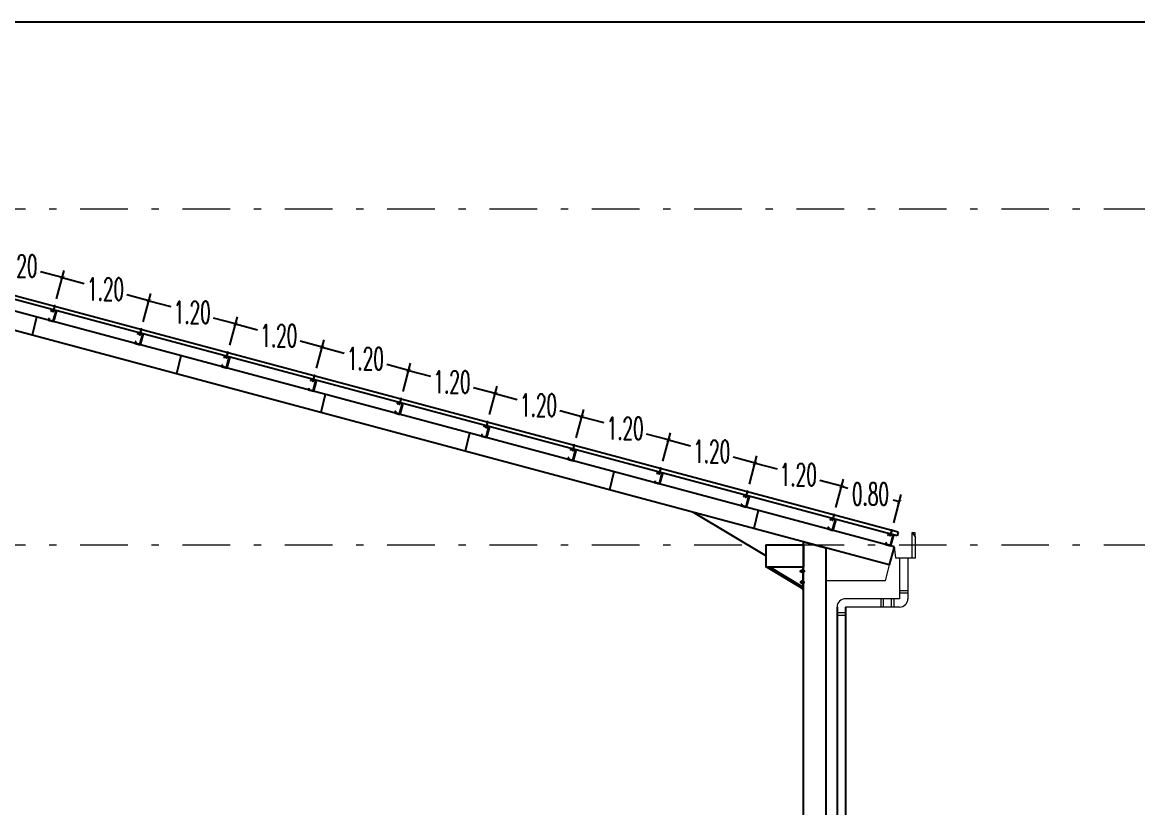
# Model space of a CAD drawing. Header units: millimetres. Extents: x 2175 to 3376, y 1504 to 1740.
# Drawn here: x 3051.65 to 3066.58, y 1670.65 to 1681.17 of the extents above; entities that cross this region are included whole.
import ezdxf

# ---------------------------------------------------------------- set-up
doc = ezdxf.new("R2010")
doc.units = ezdxf.units.MM
doc.linetypes.add('DASHDOT2', pattern=[12.7, 6.35, -3.175, 0, -3.175])
doc.linetypes.add('DASHED', pattern=[19.05, 12.7, -6.35])
doc.layers.add('Garis Dim', color=131, linetype='DASHED', lineweight=9)
doc.layers.add('TANGGA', color=223, linetype='Continuous', lineweight=9)
for name, color, linetype in [('GR', 7, 'Continuous'), ('KOP TEKS', 1, 'Continuous'), ('SUNGAI', 150, 'Continuous'), ('TEXT', 7, 'Continuous')]:
    doc.layers.add(name, color=color, linetype=linetype)
doc.styles.add('-DIM2', font='simplex.shx', dxfattribs={"width": 0.55})
doc.dimstyles.new('DIMENSI POTONGAN', dxfattribs={"dimtxt": 0.3, "dimasz": 0.05, "dimexe": 0.1, "dimexo": 0.1, "dimgap": 0.05, "dimtad": 0, "dimtih": 1, "dimtoh": 1, "dimrnd": 0.0025, "dimzin": 0, "dimdsep": 46, "dimtxsty": '-DIM2', "dimblk": 'ARCHTICK', "dimcen": 0.1, "dimclrd": 1, "dimclre": 1, "dimclrt": 2, "dimadec": 0, "dimazin": 0, "dimtfac": 1, "dimtofl": 0, "dimtmove": 0, "dimatfit": 3, "dimldrblk": 'ARCHTICK', "dimfxl": 0.18, "dimtolj": 1, "dimtzin": 0, "dimarcsym": 0})

# ---------------------------------------------------------------- blocks, each defined once
blk = doc.blocks.new('_ArchTick')
at = {"color": 0, "linetype": 'ByBlock', "const_width": 0.15}
blk.add_lwpolyline([(-0.5, -0.5), (0.5, 0.5)], dxfattribs=at)
blk = doc.blocks.new('*D832')
at = {"layer": 'Defpoints', "color": 0, "transparency": 16777216}
for p in [(3050.92, 1677.684), (3052.181, 1677.753), (3052.079, 1677.374)]:
    blk.add_point(p, dxfattribs=at)
at = {"layer": 'TANGGA', "color": 1, "lineweight": -2, "transparency": 16777216}
for p, q in [((3050.946, 1677.781), (3051.048, 1678.161)), ((3051.022, 1678.064), (3051.316, 1677.985)), ((3052.181, 1677.753), (3051.887, 1677.832)), ((3052.105, 1677.47), (3052.207, 1677.85))]:
    blk.add_line(p, q, dxfattribs=at)
at = {"layer": 'TANGGA', "color": 1, "lineweight": -2, "transparency": 16777216, "xscale": 0.05, "yscale": 0.05, "zscale": 0.05}
for p, rotation in [((3051.022, 1678.064), 164.9999999999756), ((3052.181, 1677.753), 344.9999999999756)]:
    blk.add_blockref('_ArchTick', p, dxfattribs=dict(at, rotation=rotation))
at = {"layer": 'TANGGA', "color": 2, "transparency": 16777216, "insert": (3051.601, 1677.909), "char_height": 0.3, "attachment_point": 5, "style": '-DIM2'}
blk.add_mtext('\\A1;1.20', dxfattribs=at)
blk = doc.blocks.new('*D833')
at = {"layer": 'Defpoints', "color": 0, "transparency": 16777216}
for p in [(3052.079, 1677.374), (3053.34, 1677.443), (3053.238, 1677.063)]:
    blk.add_point(p, dxfattribs=at)
at = {"layer": 'TANGGA', "color": 1, "lineweight": -2, "transparency": 16777216}
for p, q in [((3052.105, 1677.47), (3052.207, 1677.85)), ((3052.181, 1677.753), (3052.475, 1677.675)), ((3053.34, 1677.443), (3053.046, 1677.522)), ((3053.264, 1677.16), (3053.366, 1677.539))]:
    blk.add_line(p, q, dxfattribs=at)
at = {"layer": 'TANGGA', "color": 1, "lineweight": -2, "transparency": 16777216, "xscale": 0.05, "yscale": 0.05, "zscale": 0.05}
for p, rotation in [((3052.181, 1677.753), 164.9999999999965), ((3053.34, 1677.443), 344.9999999999965)]:
    blk.add_blockref('_ArchTick', p, dxfattribs=dict(at, rotation=rotation))
at = {"layer": 'TANGGA', "color": 2, "transparency": 16777216, "insert": (3052.76, 1677.598), "char_height": 0.3, "attachment_point": 5, "style": '-DIM2'}
blk.add_mtext('\\A1;1.20', dxfattribs=at)
blk = doc.blocks.new('*D834')
at = {"layer": 'Defpoints', "color": 0, "transparency": 16777216}
for p in [(3053.238, 1677.063), (3054.499, 1677.132), (3054.397, 1676.753)]:
    blk.add_point(p, dxfattribs=at)
at = {"layer": 'TANGGA', "color": 1, "lineweight": -2, "transparency": 16777216}
for p, q in [((3053.264, 1677.16), (3053.366, 1677.539)), ((3053.34, 1677.443), (3053.634, 1677.364)), ((3054.499, 1677.132), (3054.205, 1677.211)), ((3054.423, 1676.849), (3054.525, 1677.229))]:
    blk.add_line(p, q, dxfattribs=at)
at = {"layer": 'TANGGA', "color": 1, "lineweight": -2, "transparency": 16777216, "xscale": 0.05, "yscale": 0.05, "zscale": 0.05}
for p, rotation in [((3053.34, 1677.443), 164.9999999999965), ((3054.499, 1677.132), 344.9999999999965)]:
    blk.add_blockref('_ArchTick', p, dxfattribs=dict(at, rotation=rotation))
at = {"layer": 'TANGGA', "color": 2, "transparency": 16777216, "insert": (3053.92, 1677.288), "char_height": 0.3, "attachment_point": 5, "style": '-DIM2'}
blk.add_mtext('\\A1;1.20', dxfattribs=at)
blk = doc.blocks.new('*D835')
at = {"layer": 'Defpoints', "color": 0, "transparency": 16777216}
for p in [(3054.397, 1676.753), (3055.658, 1676.822), (3055.557, 1676.442)]:
    blk.add_point(p, dxfattribs=at)
at = {"layer": 'TANGGA', "color": 1, "lineweight": -2, "transparency": 16777216}
for p, q in [((3054.423, 1676.849), (3054.525, 1677.229)), ((3054.499, 1677.132), (3054.793, 1677.054)), ((3055.658, 1676.822), (3055.364, 1676.9)), ((3055.582, 1676.539), (3055.684, 1676.918))]:
    blk.add_line(p, q, dxfattribs=at)
at = {"layer": 'TANGGA', "color": 1, "lineweight": -2, "transparency": 16777216, "xscale": 0.05, "yscale": 0.05, "zscale": 0.05}
for p, rotation in [((3054.499, 1677.132), 164.9999999999965), ((3055.658, 1676.822), 344.9999999999965)]:
    blk.add_blockref('_ArchTick', p, dxfattribs=dict(at, rotation=rotation))
at = {"layer": 'TANGGA', "color": 2, "transparency": 16777216, "insert": (3055.079, 1676.977), "char_height": 0.3, "attachment_point": 5, "style": '-DIM2'}
blk.add_mtext('\\A1;1.20', dxfattribs=at)
blk = doc.blocks.new('*D836')
at = {"layer": 'Defpoints', "color": 0, "transparency": 16777216}
for p in [(3055.557, 1676.442), (3056.817, 1676.511), (3056.716, 1676.132)]:
    blk.add_point(p, dxfattribs=at)
at = {"layer": 'TANGGA', "color": 1, "lineweight": -2, "transparency": 16777216}
for p, q in [((3055.582, 1676.539), (3055.684, 1676.918)), ((3055.658, 1676.822), (3055.952, 1676.743)), ((3056.817, 1676.511), (3056.524, 1676.59)), ((3056.742, 1676.228), (3056.843, 1676.608))]:
    blk.add_line(p, q, dxfattribs=at)
at = {"layer": 'TANGGA', "color": 1, "lineweight": -2, "transparency": 16777216, "xscale": 0.05, "yscale": 0.05, "zscale": 0.05}
for p, rotation in [((3055.658, 1676.822), 164.9999999999756), ((3056.817, 1676.511), 344.9999999999756)]:
    blk.add_blockref('_ArchTick', p, dxfattribs=dict(at, rotation=rotation))
at = {"layer": 'TANGGA', "color": 2, "transparency": 16777216, "insert": (3056.238, 1676.666), "char_height": 0.3, "attachment_point": 5, "style": '-DIM2'}
blk.add_mtext('\\A1;1.20', dxfattribs=at)
blk = doc.blocks.new('*D837')
at = {"layer": 'Defpoints', "color": 0, "transparency": 16777216}
for p in [(3057.976, 1676.201), (3056.716, 1676.132), (3057.875, 1675.821)]:
    blk.add_point(p, dxfattribs=at)
at = {"layer": 'TANGGA', "color": 1, "lineweight": -2, "transparency": 16777216}
for p, q in [((3056.742, 1676.228), (3056.843, 1676.608)), ((3056.817, 1676.511), (3057.111, 1676.432)), ((3057.901, 1675.918), (3058.002, 1676.297)), ((3057.976, 1676.201), (3057.683, 1676.279))]:
    blk.add_line(p, q, dxfattribs=at)
at = {"layer": 'TANGGA', "color": 1, "lineweight": -2, "transparency": 16777216, "xscale": 0.05, "yscale": 0.05, "zscale": 0.05}
for p, rotation in [((3056.817, 1676.511), 164.9999999999965), ((3057.976, 1676.201), 344.9999999999965)]:
    blk.add_blockref('_ArchTick', p, dxfattribs=dict(at, rotation=rotation))
at = {"layer": 'TANGGA', "color": 2, "transparency": 16777216, "insert": (3057.397, 1676.356), "char_height": 0.3, "attachment_point": 5, "style": '-DIM2'}
blk.add_mtext('\\A1;1.20', dxfattribs=at)
blk = doc.blocks.new('*D838')
at = {"layer": 'Defpoints', "color": 0, "transparency": 16777216}
for p in [(3059.136, 1675.89), (3057.875, 1675.821), (3059.034, 1675.51)]:
    blk.add_point(p, dxfattribs=at)
at = {"layer": 'TANGGA', "color": 1, "lineweight": -2, "transparency": 16777216}
for p, q in [((3057.901, 1675.918), (3058.002, 1676.297)), ((3057.976, 1676.201), (3058.27, 1676.122)), ((3059.136, 1675.89), (3058.842, 1675.969)), ((3059.06, 1675.607), (3059.161, 1675.987))]:
    blk.add_line(p, q, dxfattribs=at)
at = {"layer": 'TANGGA', "color": 1, "lineweight": -2, "transparency": 16777216, "xscale": 0.05, "yscale": 0.05, "zscale": 0.05}
for p, rotation in [((3057.976, 1676.201), 164.9999999999965), ((3059.136, 1675.89), 344.9999999999965)]:
    blk.add_blockref('_ArchTick', p, dxfattribs=dict(at, rotation=rotation))
at = {"layer": 'TANGGA', "color": 2, "transparency": 16777216, "insert": (3058.556, 1676.045), "char_height": 0.3, "attachment_point": 5, "style": '-DIM2'}
blk.add_mtext('\\A1;1.20', dxfattribs=at)
blk = doc.blocks.new('*D839')
at = {"layer": 'Defpoints', "color": 0, "transparency": 16777216}
for p in [(3060.295, 1675.579), (3059.034, 1675.51), (3060.193, 1675.2)]:
    blk.add_point(p, dxfattribs=at)
at = {"layer": 'TANGGA', "color": 1, "lineweight": -2, "transparency": 16777216}
for p, q in [((3059.06, 1675.607), (3059.161, 1675.987)), ((3059.136, 1675.89), (3059.429, 1675.811)), ((3060.295, 1675.579), (3060.001, 1675.658)), ((3060.219, 1675.296), (3060.321, 1675.676))]:
    blk.add_line(p, q, dxfattribs=at)
at = {"layer": 'TANGGA', "color": 1, "lineweight": -2, "transparency": 16777216, "xscale": 0.05, "yscale": 0.05, "zscale": 0.05}
for p, rotation in [((3059.136, 1675.89), 164.9999999999965), ((3060.295, 1675.579), 344.9999999999965)]:
    blk.add_blockref('_ArchTick', p, dxfattribs=dict(at, rotation=rotation))
at = {"layer": 'TANGGA', "color": 2, "transparency": 16777216, "insert": (3059.715, 1675.735), "char_height": 0.3, "attachment_point": 5, "style": '-DIM2'}
blk.add_mtext('\\A1;1.20', dxfattribs=at)
blk = doc.blocks.new('*D840')
at = {"layer": 'Defpoints', "color": 0, "transparency": 16777216}
for p in [(3061.454, 1675.269), (3060.193, 1675.2), (3061.352, 1674.889)]:
    blk.add_point(p, dxfattribs=at)
at = {"layer": 'TANGGA', "color": 1, "lineweight": -2, "transparency": 16777216}
for p, q in [((3060.219, 1675.296), (3060.321, 1675.676)), ((3060.295, 1675.579), (3060.589, 1675.501)), ((3061.454, 1675.269), (3061.16, 1675.347)), ((3061.378, 1674.986), (3061.48, 1675.365))]:
    blk.add_line(p, q, dxfattribs=at)
at = {"layer": 'TANGGA', "color": 1, "lineweight": -2, "transparency": 16777216, "xscale": 0.05, "yscale": 0.05, "zscale": 0.05}
for p, rotation in [((3060.295, 1675.579), 164.9999999999756), ((3061.454, 1675.269), 344.9999999999756)]:
    blk.add_blockref('_ArchTick', p, dxfattribs=dict(at, rotation=rotation))
at = {"layer": 'TANGGA', "color": 2, "transparency": 16777216, "insert": (3060.874, 1675.424), "char_height": 0.3, "attachment_point": 5, "style": '-DIM2'}
blk.add_mtext('\\A1;1.20', dxfattribs=at)
blk = doc.blocks.new('*D841')
at = {"layer": 'Defpoints', "color": 0, "transparency": 16777216}
for p in [(3062.613, 1674.958), (3061.352, 1674.889), (3062.511, 1674.579)]:
    blk.add_point(p, dxfattribs=at)
at = {"layer": 'TANGGA', "color": 1, "lineweight": -2, "transparency": 16777216}
for p, q in [((3061.378, 1674.986), (3061.48, 1675.365)), ((3061.454, 1675.269), (3061.748, 1675.19)), ((3062.613, 1674.958), (3062.319, 1675.037)), ((3062.537, 1674.675), (3062.639, 1675.055))]:
    blk.add_line(p, q, dxfattribs=at)
at = {"layer": 'TANGGA', "color": 1, "lineweight": -2, "transparency": 16777216, "xscale": 0.05, "yscale": 0.05, "zscale": 0.05}
for p, rotation in [((3061.454, 1675.269), 164.9999999999965), ((3062.613, 1674.958), 344.9999999999965)]:
    blk.add_blockref('_ArchTick', p, dxfattribs=dict(at, rotation=rotation))
at = {"layer": 'TANGGA', "color": 2, "transparency": 16777216, "insert": (3062.033, 1675.113), "char_height": 0.3, "attachment_point": 5, "style": '-DIM2'}
blk.add_mtext('\\A1;1.20', dxfattribs=at)
blk = doc.blocks.new('*D842')
at = {"layer": 'Defpoints', "color": 0, "transparency": 16777216}
for p in [(3063.386, 1674.751), (3062.511, 1674.579), (3063.284, 1674.372)]:
    blk.add_point(p, dxfattribs=at)
at = {"layer": 'TANGGA', "color": 1, "lineweight": -2, "transparency": 16777216}
for p, q in [((3062.537, 1674.675), (3062.639, 1675.055)), ((3062.613, 1674.958), (3062.698, 1674.935)), ((3063.31, 1674.468), (3063.412, 1674.848)), ((3063.386, 1674.751), (3063.301, 1674.774))]:
    blk.add_line(p, q, dxfattribs=at)
at = {"layer": 'TANGGA', "color": 1, "lineweight": -2, "transparency": 16777216, "xscale": 0.05, "yscale": 0.05, "zscale": 0.05}
for p, rotation in [((3062.613, 1674.958), 164.9999999980932), ((3063.386, 1674.751), 344.9999999980933)]:
    blk.add_blockref('_ArchTick', p, dxfattribs=dict(at, rotation=rotation))
at = {"layer": 'TANGGA', "color": 2, "transparency": 16777216, "insert": (3062.999, 1674.855), "char_height": 0.3, "attachment_point": 5, "style": '-DIM2'}
blk.add_mtext('\\A1;0.80', dxfattribs=at)

msp = doc.modelspace()

# ---------------------------------------------------------------- linework, layer by layer
for p, q in [((3051.837, 1677.224), (3051.777, 1676.982)), ((3052.001, 1677.206), (3051.995, 1677.182)), ((3052.004, 1677.205), (3051.999, 1677.184)), ((3052.004, 1677.205), (3052.001, 1677.206)), ((3052.034, 1677.326), (3052.027, 1677.301)), ((3052.03, 1677.301), (3052.027, 1677.301)), ((3052.036, 1677.322), (3052.03, 1677.301)), ((3052.093, 1677.307), (3052.036, 1677.322)), ((3052.093, 1677.307), (3052.056, 1677.169)), ((3052.097, 1677.31), (3052.058, 1677.165)), ((3052.102, 1677.309), (3052.064, 1677.164)), ((3052.1, 1677.299), (3052.064, 1677.164)), ((3052.1, 1677.299), (3052.064, 1677.164)), ((3052.1, 1677.299), (3052.064, 1677.164)), ((3052.102, 1677.309), (3052.073, 1677.199)), ((3052.102, 1677.309), (3052.073, 1677.199)), ((3052.102, 1677.309), (3052.073, 1677.199)), ((3052.102, 1677.309), (3052.073, 1677.199)), ((3052.1, 1677.298), (3052.094, 1677.299)), ((3052.056, 1677.169), (3051.999, 1677.184)), ((3053.161, 1676.895), (3053.154, 1676.871)), ((3053.163, 1676.895), (3053.158, 1676.873)), ((3053.163, 1676.895), (3053.161, 1676.895)), ((3053.193, 1677.016), (3053.186, 1676.991)), ((3053.189, 1676.99), (3053.186, 1676.991)), ((3053.195, 1677.011), (3053.189, 1676.99)), ((3053.252, 1676.996), (3053.195, 1677.011)), ((3053.252, 1676.996), (3053.215, 1676.858)), ((3053.256, 1677), (3053.217, 1676.855)), ((3053.262, 1676.998), (3053.223, 1676.853)), ((3053.259, 1676.988), (3053.223, 1676.853)), ((3053.259, 1676.988), (3053.223, 1676.853)), ((3053.259, 1676.988), (3053.223, 1676.853)), ((3053.262, 1676.998), (3053.232, 1676.888)), ((3053.262, 1676.998), (3053.232, 1676.888)), ((3053.262, 1676.998), (3053.232, 1676.888)), ((3053.262, 1676.998), (3053.232, 1676.888)), ((3053.259, 1676.987), (3053.253, 1676.989)), ((3053.215, 1676.858), (3053.158, 1676.873)), ((3053.769, 1676.707), (3053.709, 1676.464)), ((3054.352, 1676.705), (3054.345, 1676.68)), ((3054.348, 1676.679), (3054.345, 1676.68)), ((3054.354, 1676.701), (3054.348, 1676.679)), ((3054.411, 1676.686), (3054.354, 1676.701)), ((3054.411, 1676.686), (3054.374, 1676.548)), ((3054.415, 1676.689), (3054.376, 1676.544)), ((3054.421, 1676.687), (3054.382, 1676.543)), ((3054.418, 1676.678), (3054.382, 1676.542)), ((3054.418, 1676.678), (3054.382, 1676.542)), ((3054.418, 1676.678), (3054.382, 1676.542)), ((3054.421, 1676.687), (3054.391, 1676.577)), ((3054.421, 1676.687), (3054.391, 1676.577)), ((3054.421, 1676.687), (3054.391, 1676.577)), ((3054.421, 1676.687), (3054.391, 1676.577)), ((3054.418, 1676.677), (3054.412, 1676.678)), ((3054.32, 1676.585), (3054.313, 1676.561)), ((3054.323, 1676.584), (3054.317, 1676.563)), ((3054.374, 1676.548), (3054.317, 1676.563)), ((3054.323, 1676.584), (3054.32, 1676.585)), ((3055.511, 1676.395), (3055.504, 1676.37)), ((3055.507, 1676.369), (3055.504, 1676.37)), ((3055.513, 1676.39), (3055.507, 1676.369)), ((3055.57, 1676.375), (3055.513, 1676.39)), ((3055.57, 1676.375), (3055.533, 1676.237)), ((3055.574, 1676.378), (3055.535, 1676.233)), ((3055.58, 1676.377), (3055.541, 1676.232)), ((3055.577, 1676.367), (3055.541, 1676.232)), ((3055.577, 1676.367), (3055.541, 1676.232)), ((3055.577, 1676.367), (3055.541, 1676.232)), ((3055.58, 1676.377), (3055.55, 1676.267)), ((3055.58, 1676.377), (3055.55, 1676.267)), ((3055.58, 1676.377), (3055.55, 1676.267)), ((3055.58, 1676.377), (3055.55, 1676.267)), ((3055.577, 1676.366), (3055.571, 1676.368)), ((3055.479, 1676.274), (3055.472, 1676.25)), ((3055.482, 1676.273), (3055.476, 1676.252)), ((3055.533, 1676.237), (3055.476, 1676.252)), ((3055.482, 1676.273), (3055.479, 1676.274)), ((3055.701, 1676.189), (3055.641, 1675.946)), ((3056.67, 1676.084), (3056.663, 1676.059)), ((3056.666, 1676.058), (3056.663, 1676.059)), ((3056.672, 1676.08), (3056.666, 1676.058)), ((3056.729, 1676.065), (3056.672, 1676.08)), ((3056.729, 1676.065), (3056.692, 1675.927)), ((3056.733, 1676.068), (3056.694, 1675.923)), ((3056.739, 1676.066), (3056.7, 1675.921)), ((3056.736, 1676.057), (3056.7, 1675.921)), ((3056.736, 1676.057), (3056.7, 1675.921)), ((3056.736, 1676.057), (3056.7, 1675.921)), ((3056.739, 1676.066), (3056.709, 1675.956)), ((3056.739, 1676.066), (3056.709, 1675.956)), ((3056.739, 1676.066), (3056.709, 1675.956)), ((3056.739, 1676.066), (3056.709, 1675.956)), ((3056.736, 1676.056), (3056.73, 1676.057)), ((3056.638, 1675.964), (3056.632, 1675.94)), ((3056.641, 1675.963), (3056.635, 1675.941)), ((3056.692, 1675.927), (3056.635, 1675.941)), ((3056.641, 1675.963), (3056.638, 1675.964)), ((3057.829, 1675.773), (3057.823, 1675.748)), ((3057.825, 1675.748), (3057.823, 1675.748)), ((3057.831, 1675.769), (3057.825, 1675.748)), ((3057.888, 1675.754), (3057.831, 1675.769)), ((3057.888, 1675.754), (3057.851, 1675.616)), ((3057.892, 1675.757), (3057.853, 1675.612)), ((3057.898, 1675.756), (3057.859, 1675.611)), ((3057.895, 1675.746), (3057.859, 1675.611)), ((3057.895, 1675.746), (3057.859, 1675.611)), ((3057.895, 1675.746), (3057.859, 1675.611)), ((3057.898, 1675.756), (3057.869, 1675.646)), ((3057.898, 1675.756), (3057.869, 1675.646)), ((3057.898, 1675.756), (3057.869, 1675.646)), ((3057.898, 1675.756), (3057.869, 1675.646)), ((3057.895, 1675.745), (3057.889, 1675.746)), ((3057.633, 1675.671), (3057.572, 1675.429)), ((3057.797, 1675.653), (3057.791, 1675.629)), ((3057.8, 1675.652), (3057.794, 1675.631)), ((3057.851, 1675.616), (3057.794, 1675.631)), ((3057.8, 1675.652), (3057.797, 1675.653)), ((3058.988, 1675.463), (3058.982, 1675.438)), ((3058.985, 1675.437), (3058.982, 1675.438)), ((3058.99, 1675.458), (3058.985, 1675.437)), ((3059.047, 1675.443), (3058.99, 1675.458)), ((3059.047, 1675.443), (3059.01, 1675.305)), ((3059.051, 1675.447), (3059.013, 1675.302)), ((3059.057, 1675.445), (3059.018, 1675.3)), ((3059.055, 1675.435), (3059.018, 1675.3)), ((3059.055, 1675.435), (3059.018, 1675.3)), ((3059.055, 1675.435), (3059.018, 1675.3)), ((3059.057, 1675.445), (3059.028, 1675.335)), ((3059.057, 1675.445), (3059.028, 1675.335)), ((3059.057, 1675.445), (3059.028, 1675.335)), ((3059.057, 1675.445), (3059.028, 1675.335)), ((3059.054, 1675.434), (3059.048, 1675.436)), ((3058.956, 1675.342), (3058.95, 1675.318)), ((3058.959, 1675.342), (3058.953, 1675.32)), ((3059.01, 1675.305), (3058.953, 1675.32)), ((3058.959, 1675.342), (3058.956, 1675.342)), ((3059.565, 1675.154), (3059.504, 1674.911)), ((3060.147, 1675.152), (3060.141, 1675.127)), ((3060.144, 1675.127), (3060.141, 1675.127)), ((3060.149, 1675.148), (3060.144, 1675.126)), ((3060.206, 1675.133), (3060.149, 1675.148)), ((3060.206, 1675.133), (3060.17, 1674.995)), ((3060.21, 1675.136), (3060.172, 1674.991)), ((3060.216, 1675.135), (3060.177, 1674.99)), ((3060.214, 1675.125), (3060.177, 1674.99)), ((3060.214, 1675.125), (3060.177, 1674.99)), ((3060.214, 1675.125), (3060.177, 1674.99)), ((3060.216, 1675.135), (3060.187, 1675.024)), ((3060.216, 1675.135), (3060.187, 1675.024)), ((3060.216, 1675.135), (3060.187, 1675.024)), ((3060.216, 1675.135), (3060.187, 1675.024)), ((3060.213, 1675.124), (3060.208, 1675.125)), ((3060.115, 1675.032), (3060.109, 1675.008)), ((3060.118, 1675.031), (3060.112, 1675.01)), ((3060.17, 1674.995), (3060.112, 1675.01)), ((3060.118, 1675.031), (3060.115, 1675.032)), ((3061.307, 1674.842), (3061.3, 1674.817)), ((3061.303, 1674.816), (3061.3, 1674.817)), ((3061.308, 1674.837), (3061.303, 1674.816)), ((3061.366, 1674.822), (3061.308, 1674.837)), ((3061.366, 1674.822), (3061.329, 1674.684)), ((3061.37, 1674.825), (3061.331, 1674.681)), ((3061.375, 1674.824), (3061.337, 1674.679)), ((3061.373, 1674.814), (3061.337, 1674.679)), ((3061.373, 1674.814), (3061.337, 1674.679)), ((3061.373, 1674.814), (3061.337, 1674.679)), ((3061.375, 1674.824), (3061.346, 1674.714)), ((3061.375, 1674.824), (3061.346, 1674.714)), ((3061.375, 1674.824), (3061.346, 1674.714)), ((3061.375, 1674.824), (3061.346, 1674.714)), ((3061.372, 1674.813), (3061.367, 1674.815)), ((3061.274, 1674.721), (3061.268, 1674.697)), ((3061.277, 1674.72), (3061.272, 1674.699)), ((3061.329, 1674.684), (3061.272, 1674.699)), ((3061.277, 1674.72), (3061.274, 1674.721)), ((3061.497, 1674.636), (3061.436, 1674.394)), ((3062.466, 1674.531), (3062.459, 1674.506)), ((3062.462, 1674.505), (3062.459, 1674.506)), ((3062.468, 1674.527), (3062.462, 1674.505)), ((3062.525, 1674.512), (3062.468, 1674.527)), ((3062.525, 1674.512), (3062.488, 1674.374)), ((3062.529, 1674.515), (3062.49, 1674.37)), ((3062.534, 1674.513), (3062.496, 1674.368)), ((3062.532, 1674.504), (3062.496, 1674.368)), ((3062.532, 1674.504), (3062.496, 1674.368)), ((3062.532, 1674.504), (3062.496, 1674.368)), ((3062.534, 1674.513), (3062.505, 1674.403)), ((3062.534, 1674.513), (3062.505, 1674.403)), ((3062.534, 1674.513), (3062.505, 1674.403)), ((3062.534, 1674.513), (3062.505, 1674.403)), ((3062.532, 1674.503), (3062.526, 1674.504)), ((3062.433, 1674.411), (3062.427, 1674.387)), ((3062.436, 1674.41), (3062.431, 1674.389)), ((3062.488, 1674.374), (3062.431, 1674.389)), ((3062.436, 1674.41), (3062.433, 1674.411)), ((3063.206, 1674.204), (3063.2, 1674.18)), ((3063.209, 1674.203), (3063.203, 1674.182)), ((3063.209, 1674.203), (3063.206, 1674.204)), ((3063.238, 1674.324), (3063.232, 1674.299)), ((3063.235, 1674.298), (3063.232, 1674.299)), ((3063.24, 1674.32), (3063.235, 1674.298)), ((3063.297, 1674.305), (3063.24, 1674.32)), ((3063.297, 1674.305), (3063.261, 1674.167)), ((3063.301, 1674.308), (3063.263, 1674.163)), ((3063.307, 1674.306), (3063.268, 1674.161)), ((3063.305, 1674.297), (3063.268, 1674.161)), ((3063.305, 1674.297), (3063.268, 1674.161)), ((3063.305, 1674.297), (3063.268, 1674.161)), ((3063.307, 1674.306), (3063.278, 1674.196)), ((3063.307, 1674.306), (3063.278, 1674.196)), ((3063.307, 1674.306), (3063.278, 1674.196)), ((3063.307, 1674.306), (3063.278, 1674.196)), ((3063.304, 1674.296), (3063.298, 1674.297)), ((3063.261, 1674.167), (3063.203, 1674.182)), ((3062.551, 1673.34), (3062.551, 1666.175)), ((3062.663, 1673.34), (3062.663, 1666.175))]:
    msp.add_line(p, q)
at = {"lineweight": 18}
for p, q in [((3063.557, 1674.001), (3063.557, 1674.338)), ((3063.557, 1674.338), (3063.591, 1674.338)), ((3063.557, 1674.338), (3063.602, 1674.273)), ((3063.591, 1674.338), (3063.591, 1674.289)), ((3063.602, 1674.001), (3063.602, 1674.273)), ((3063.316, 1674.149), (3063.333, 1674.001)), ((3063.333, 1674.001), (3063.389, 1674.001)), ((3063.389, 1674.001), (3063.602, 1674.001)), ((3063.389, 1674.001), (3063.389, 1673.453)), ((3063.501, 1674.001), (3063.501, 1673.453)), ((3063.389, 1673.565), (3063.501, 1673.565)), ((3063.389, 1673.531), (3063.501, 1673.531)), ((3063.389, 1673.453), (3062.663, 1673.453)), ((3063.389, 1673.34), (3062.663, 1673.34)), ((3063.14, 1673.34), (3063.14, 1673.453)), ((3063.174, 1673.34), (3063.174, 1673.453)), ((3063.276, 1673.453), (3063.276, 1673.34)), ((3063.31, 1673.453), (3063.31, 1673.34)), ((3062.663, 1673.262), (3062.551, 1673.262)), ((3062.663, 1673.228), (3062.551, 1673.228))]:
    msp.add_line(p, q, dxfattribs=at)
for points in [[(3052.079, 1677.366), (3052.076, 1677.367), (3052.059, 1677.301), (3052.062, 1677.301)], [(3052.088, 1677.368), (3052.068, 1677.373), (3052.067, 1677.369), (3052.087, 1677.364)], [(3052.084, 1677.373), (3052.074, 1677.375), (3052.073, 1677.371), (3052.083, 1677.369)], [(3053.238, 1677.056), (3053.235, 1677.057), (3053.218, 1676.991), (3053.221, 1676.99)], [(3053.247, 1677.057), (3053.227, 1677.062), (3053.226, 1677.059), (3053.246, 1677.054)], [(3053.243, 1677.062), (3053.233, 1677.065), (3053.232, 1677.061), (3053.242, 1677.058)], [(3054.397, 1676.745), (3054.394, 1676.746), (3054.377, 1676.68), (3054.38, 1676.679)], [(3054.406, 1676.747), (3054.386, 1676.752), (3054.385, 1676.748), (3054.405, 1676.743)], [(3054.402, 1676.751), (3054.392, 1676.754), (3054.391, 1676.75), (3054.402, 1676.748)], [(3055.565, 1676.436), (3055.545, 1676.441), (3055.544, 1676.438), (3055.564, 1676.433)], [(3055.562, 1676.441), (3055.552, 1676.443), (3055.551, 1676.44), (3055.561, 1676.437)], [(3055.556, 1676.435), (3055.553, 1676.435), (3055.536, 1676.37), (3055.539, 1676.369)], [(3056.715, 1676.124), (3056.712, 1676.125), (3056.695, 1676.059), (3056.698, 1676.058)], [(3056.724, 1676.125), (3056.704, 1676.131), (3056.703, 1676.127), (3056.723, 1676.122)], [(3056.721, 1676.13), (3056.711, 1676.133), (3056.71, 1676.129), (3056.72, 1676.127)], [(3057.874, 1675.813), (3057.871, 1675.814), (3057.854, 1675.749), (3057.857, 1675.748)], [(3057.883, 1675.815), (3057.863, 1675.82), (3057.862, 1675.817), (3057.882, 1675.811)], [(3057.88, 1675.82), (3057.87, 1675.822), (3057.869, 1675.819), (3057.879, 1675.816)], [(3059.033, 1675.503), (3059.03, 1675.504), (3059.013, 1675.438), (3059.017, 1675.437)], [(3059.042, 1675.504), (3059.022, 1675.509), (3059.021, 1675.506), (3059.042, 1675.501)], [(3059.039, 1675.509), (3059.029, 1675.512), (3059.028, 1675.508), (3059.038, 1675.505)], [(3060.193, 1675.192), (3060.189, 1675.193), (3060.172, 1675.127), (3060.176, 1675.127)], [(3060.202, 1675.194), (3060.181, 1675.199), (3060.18, 1675.195), (3060.201, 1675.19)], [(3060.198, 1675.199), (3060.188, 1675.201), (3060.187, 1675.197), (3060.197, 1675.195)], [(3061.352, 1674.882), (3061.348, 1674.883), (3061.332, 1674.817), (3061.335, 1674.816)], [(3061.361, 1674.883), (3061.34, 1674.888), (3061.34, 1674.885), (3061.36, 1674.88)], [(3061.357, 1674.888), (3061.347, 1674.891), (3061.346, 1674.887), (3061.356, 1674.884)], [(3062.511, 1674.571), (3062.508, 1674.572), (3062.491, 1674.506), (3062.494, 1674.505)], [(3062.52, 1674.572), (3062.5, 1674.578), (3062.499, 1674.574), (3062.519, 1674.569)], [(3062.516, 1674.577), (3062.506, 1674.58), (3062.505, 1674.576), (3062.515, 1674.574)], [(3063.283, 1674.364), (3063.28, 1674.365), (3063.263, 1674.299), (3063.267, 1674.298)], [(3063.293, 1674.365), (3063.272, 1674.371), (3063.271, 1674.367), (3063.292, 1674.362)], [(3063.289, 1674.37), (3063.279, 1674.373), (3063.278, 1674.369), (3063.288, 1674.367)]]:
    msp.add_lwpolyline(points, close=True)
for points in [[(3052.062, 1677.301), (3052.059, 1677.295), (3052.059, 1677.301)], [(3053.221, 1676.99), (3053.218, 1676.984), (3053.218, 1676.991)], [(3054.38, 1676.679), (3054.377, 1676.674), (3054.377, 1676.68)], [(3055.539, 1676.369), (3055.536, 1676.363), (3055.536, 1676.37)], [(3056.698, 1676.058), (3056.695, 1676.053), (3056.695, 1676.059)], [(3057.857, 1675.748), (3057.854, 1675.742), (3057.854, 1675.749)], [(3059.017, 1675.437), (3059.013, 1675.431), (3059.013, 1675.438)], [(3060.176, 1675.127), (3060.172, 1675.121), (3060.172, 1675.127)], [(3061.335, 1674.816), (3061.331, 1674.81), (3061.332, 1674.817)], [(3062.494, 1674.505), (3062.491, 1674.5), (3062.491, 1674.506)], [(3063.267, 1674.298), (3063.263, 1674.293), (3063.263, 1674.299)]]:
    msp.add_lwpolyline(points)
for centre, start, end in [((3062.663, 1673.34), 90, 180), ((3063.389, 1673.453), 270, 0)]:
    msp.add_arc(centre, 0.112, start, end, dxfattribs=at)
at = {"layer": 'Garis Dim', "linetype": 'DASHDOT2', "ltscale": 0.1}
for p, q in [((2996.251, 1678.675), (3070.751, 1678.675)), ((2996.251, 1674.175), (3070.751, 1674.175))]:
    msp.add_line(p, q, dxfattribs=at)
at = {"layer": 'GR'}
for p, q in [((3063.368, 1674.342), (3047.251, 1678.66)), ((3063.355, 1674.294), (3047.251, 1678.608)), ((3063.316, 1674.149), (3047.251, 1678.453)), ((3063.251, 1673.907), (3047.251, 1678.194)), ((3063.368, 1674.342), (3063.355, 1674.294)), ((3063.316, 1674.149), (3063.251, 1673.907))]:
    msp.add_line(p, q, dxfattribs=at)
at = {"layer": 'KOP TEKS', "color": 2}
msp.add_lwpolyline([(2985.681, 1681.172), (2985.681, 1615.315), (3078.821, 1615.315), (3078.821, 1681.172)], close=True, dxfattribs=at)
at = {"layer": 'KOP TEKS', "color": 0}
for points in [[(3062.11, 1673.814), (3062.064, 1673.814), (3062.064, 1673.825), (3062.11, 1673.825)], [(3062.084, 1673.807), (3062.076, 1673.807), (3062.076, 1673.833), (3062.084, 1673.833)], [(3062.109, 1673.807), (3062.101, 1673.807), (3062.101, 1673.833), (3062.109, 1673.833)], [(3062.11, 1673.681), (3062.064, 1673.681), (3062.064, 1673.671), (3062.11, 1673.671)], [(3062.084, 1673.689), (3062.076, 1673.689), (3062.076, 1673.663), (3062.084, 1673.663)], [(3062.109, 1673.689), (3062.101, 1673.689), (3062.101, 1673.663), (3062.109, 1673.663)]]:
    msp.add_lwpolyline(points, close=True, dxfattribs=at)
for p in [(3062.084, 1673.814), (3062.084, 1673.681)]:
    msp.add_point(p, dxfattribs=at)
at = {"layer": 'SUNGAI'}
for p, q in [((3060.625, 1674.611), (3061.601, 1674.025)), ((3062.101, 1673.582), (3061.612, 1673.875)), ((3062.101, 1673.605), (3061.651, 1673.875))]:
    msp.add_line(p, q, dxfattribs=at)
for points in [[(3062.101, 1674.215), (3062.401, 1674.135), (3062.401, 1666.175), (3062.101, 1666.175)], [(3061.601, 1674.175), (3062.101, 1674.175), (3062.101, 1673.875), (3061.601, 1673.875)], [(3062.101, 1673.855), (3062.094, 1673.855), (3062.094, 1673.574), (3062.101, 1673.574)]]:
    msp.add_lwpolyline(points, close=True, dxfattribs=at)
at = {"layer": 'TEXT'}
for p, q in [((3052.034, 1677.326), (3052.102, 1677.309)), ((3051.995, 1677.182), (3052.064, 1677.164)), ((3053.193, 1677.016), (3053.262, 1676.998)), ((3053.154, 1676.871), (3053.223, 1676.853)), ((3054.352, 1676.705), (3054.421, 1676.687)), ((3054.313, 1676.561), (3054.382, 1676.542)), ((3055.511, 1676.395), (3055.58, 1676.377)), ((3055.472, 1676.25), (3055.541, 1676.232)), ((3056.67, 1676.084), (3056.739, 1676.066)), ((3056.632, 1675.94), (3056.7, 1675.921)), ((3057.829, 1675.773), (3057.898, 1675.756)), ((3057.791, 1675.629), (3057.859, 1675.611)), ((3058.988, 1675.463), (3059.057, 1675.445)), ((3058.95, 1675.318), (3059.018, 1675.3)), ((3060.147, 1675.152), (3060.216, 1675.135)), ((3060.109, 1675.008), (3060.177, 1674.99)), ((3061.307, 1674.842), (3061.375, 1674.824)), ((3061.268, 1674.697), (3061.337, 1674.679)), ((3062.466, 1674.531), (3062.534, 1674.513)), ((3062.427, 1674.387), (3062.496, 1674.368)), ((3063.238, 1674.324), (3063.307, 1674.306)), ((3063.2, 1674.18), (3063.268, 1674.161))]:
    msp.add_line(p, q, dxfattribs=at)
at = {"layer": 'TEXT', "lineweight": 0}
msp.add_lwpolyline([(3063.251, 1673.907), (3063.196, 1673.693), (3062.401, 1673.693)], dxfattribs=at)

# ---------------------------------------------------------------- dimensions: what is measured, and where the dimension line sits
at = {"layer": 'TANGGA'}
for p1, p2, picture, middle in [((3050.92, 1677.684), (3052.079, 1677.374), '*D832', (3051.601, 1677.909)), ((3052.079, 1677.374), (3053.238, 1677.063), '*D833', (3052.76, 1677.598)), ((3053.238, 1677.063), (3054.397, 1676.753), '*D834', (3053.92, 1677.288)), ((3054.397, 1676.753), (3055.557, 1676.442), '*D835', (3055.079, 1676.977)), ((3055.557, 1676.442), (3056.716, 1676.132), '*D836', (3056.238, 1676.666)), ((3056.716, 1676.132), (3057.875, 1675.821), '*D837', (3057.397, 1676.356)), ((3057.875, 1675.821), (3059.034, 1675.51), '*D838', (3058.556, 1676.045)), ((3059.034, 1675.51), (3060.193, 1675.2), '*D839', (3059.715, 1675.735)), ((3060.193, 1675.2), (3061.352, 1674.889), '*D840', (3060.874, 1675.424)), ((3061.352, 1674.889), (3062.511, 1674.579), '*D841', (3062.033, 1675.113)), ((3062.511, 1674.579), (3063.284, 1674.372), '*D842', (3062.999, 1674.855))]:
    dim = msp.add_aligned_dim(p1=p1, p2=p2, distance=0.393, dimstyle='DIMENSI POTONGAN', dxfattribs=at)
    dim.commit()
    dim.dimension.update_dxf_attribs({"geometry": picture, "text_midpoint": middle})

doc.saveas('drawing.dxf')
